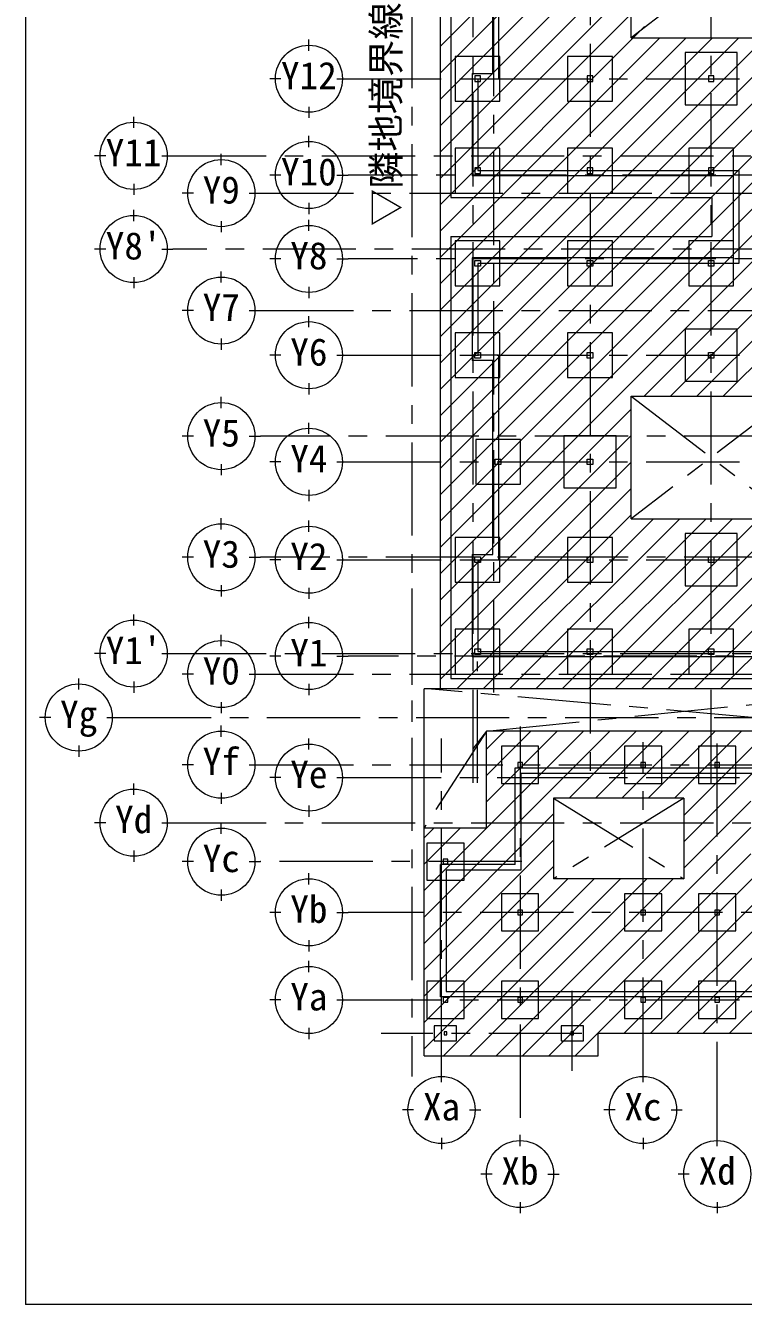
# Model space of a CAD drawing. Units: millimetres on the paper, enlarged 200 times, with parts at 1:1000. Extents: x -59400 to 184562, y -133173 to 46006.
# Drawn here: x 15604 to 23306, y 10393 to 24112 of the extents above; entities that cross this region are included whole.
import ezdxf
from ezdxf.enums import TextEntityAlignment as Align

# ---------------------------------------------------------------- set-up
doc = ezdxf.new("R2010")
doc.units = ezdxf.units.MM
doc.header["$LTSCALE"] = 200
doc.linetypes.add('CHAIN1', pattern=[8, 5, -1, 1, -1])
doc.linetypes.add('DASHED1', pattern=[1.8, 1.2, -0.6])
for name, color, linetype, lineweight in [('E-0', 4, 'CHAIN1', 5), ('E-1', 2, 'Continuous', 18), ('E-2', 7, 'Continuous', 9), ('E-3', 4, 'Continuous', 5), ('E-4', 3, 'Continuous', 13), ('E-5', 3, 'Continuous', 13), ('E-8', 2, 'Continuous', 18), ('E-B', 2, 'CHAIN1', 18)]:
    doc.layers.add(name, color=color, linetype=linetype, lineweight=lineweight)
doc.layers.add('E-D', color=7, linetype='Continuous')
doc.styles.add('ＭＳ ゴシック', font='')
doc.styles.get('ＭＳ ゴシック').set_extended_font_data('MS Gothic')

msp = doc.modelspace()

# ---------------------------------------------------------------- linework, layer by layer
at = {"layer": 'E-0', "color": 6, "linetype": 'Continuous', "lineweight": 20}
for p in [(15603.9, 31464.7), (40385.9, 10392.8)]:
    msp.add_line(p, (15603.9, 10392.8), dxfattribs=at)
at = {"layer": 'E-0'}
for p, q in [((20627.4, 16956), (20627.4, 29640.5)), ((20407.4, 15987.2), (20407.4, 28717.2)), ((17184.2, 22714.9), (38349.1, 22714.9)), ((37409.1, 22508.9), (19064.2, 22508.9)), ((18124.2, 22314.9), (36469.1, 22314.9)), ((38349.1, 21714.9), (17184.2, 21714.9)), ((37409.1, 21608.9), (19064.2, 21608.9)), ((18124.2, 21054.9), (36469.1, 21054.9)), ((17184.2, 17374.9), (38349.1, 17374.9)), ((24406.3, 17348.9), (19064.2, 17348.9)), ((18124.2, 17154.9), (36469.1, 17154.9)), ((20067.3, 12898.9), (20067.3, 16462.4)), ((21573.6, 13300.9), (19418, 13300.9))]:
    msp.add_line(p, q, dxfattribs=at)
at = {"layer": 'E-1', "color": 3, "lineweight": 13}
for p, q in [((20709.4, 16382.9), (20709.4, 15982.9)), ((22029.3, 16382.9), (22029.3, 15982.9)), ((22825.3, 16382.9), (22825.3, 15982.9)), ((20709.4, 15982.9), (21109.4, 15982.9)), ((22029.3, 15982.9), (22429.3, 15982.9)), ((22825.3, 15982.9), (23225.3, 15982.9)), ((19909.3, 15342.9), (19909.3, 14942.9)), ((19909.3, 14942.9), (20309.3, 14942.9)), ((20709.4, 14798.9), (20709.4, 14398.9)), ((22029.3, 14798.9), (22029.3, 14398.9)), ((22825.3, 14798.9), (22825.3, 14398.9)), ((20709.4, 14398.9), (21109.4, 14398.9)), ((22029.3, 14398.9), (22429.3, 14398.9)), ((22825.3, 14398.9), (23225.3, 14398.9)), ((19909.3, 13858.9), (19909.3, 13458.9)), ((20709.4, 13858.9), (20709.4, 13458.9)), ((22029.3, 13858.9), (22029.3, 13458.9)), ((22825.3, 13858.9), (22825.3, 13458.9)), ((19909.3, 13458.9), (20309.3, 13458.9)), ((20709.4, 13458.9), (21109.4, 13458.9)), ((22029.3, 13458.9), (22429.3, 13458.9)), ((22825.3, 13458.9), (23225.3, 13458.9))]:
    msp.add_line(p, q, dxfattribs=at)
at = {"layer": 'E-1'}
for points in [[(20214.4, 23301.9), (20694.4, 23301.9), (20694.4, 23781.9), (20214.4, 23781.9)], [(21420.3, 23301.9), (21900.3, 23301.9), (21900.3, 23781.9), (21420.3, 23781.9)], [(22680.4, 23261.9), (23240.4, 23261.9), (23240.4, 23821.9), (22680.4, 23821.9)], [(20214.4, 22315.9), (20694.4, 22315.9), (20694.4, 22795.9), (20214.4, 22795.9)], [(21420.3, 22315.9), (21900.3, 22315.9), (21900.3, 22795.9), (21420.3, 22795.9)], [(22720.4, 22315.9), (23200.4, 22315.9), (23200.4, 22795.9), (22720.4, 22795.9)], [(20214.4, 21321.9), (20694.4, 21321.9), (20694.4, 21801.9), (20214.4, 21801.9)], [(21420.3, 21321.9), (21900.3, 21321.9), (21900.3, 21801.9), (21420.3, 21801.9)], [(22720.4, 21321.9), (23200.4, 21321.9), (23200.4, 21801.9), (22720.4, 21801.9)], [(22680.4, 20295.9), (23240.4, 20295.9), (23240.4, 20855.9), (22680.4, 20855.9)], [(20214.4, 20335.9), (20694.4, 20335.9), (20694.4, 20815.9), (20214.4, 20815.9)], [(21420.3, 20335.9), (21900.3, 20335.9), (21900.3, 20815.9), (21420.3, 20815.9)], [(20434.4, 19191.9), (20914.4, 19191.9), (20914.4, 19671.9), (20434.4, 19671.9)], [(21380.4, 19151.9), (21940.4, 19151.9), (21940.4, 19711.9), (21380.4, 19711.9)], [(22680.4, 18101.9), (23240.4, 18101.9), (23240.4, 18661.9), (22680.4, 18661.9)], [(20214.4, 18141.9), (20694.4, 18141.9), (20694.4, 18621.9), (20214.4, 18621.9)], [(21420.4, 18141.9), (21900.4, 18141.9), (21900.4, 18621.9), (21420.4, 18621.9)], [(20214.4, 17155.9), (20694.4, 17155.9), (20694.4, 17635.9), (20214.4, 17635.9)], [(21420.3, 17155.9), (21900.3, 17155.9), (21900.3, 17635.9), (21420.3, 17635.9)], [(22720.4, 17155.9), (23200.4, 17155.9), (23200.4, 17635.9), (22720.4, 17635.9)]]:
    msp.add_lwpolyline(points, close=True, dxfattribs=at)
at = {"layer": 'E-1', "color": 3, "lineweight": 13}
for points in [[(21109.4, 15982.9), (21109.4, 16382.9), (20709.4, 16382.9)], [(22429.3, 15982.9), (22429.3, 16382.9), (22029.3, 16382.9)], [(23225.3, 15982.9), (23225.3, 16382.9), (22825.3, 16382.9)], [(20309.3, 14942.9), (20309.3, 15342.9), (19909.3, 15342.9)], [(21109.4, 14398.9), (21109.4, 14798.9), (20709.4, 14798.9)], [(22429.3, 14398.9), (22429.3, 14798.9), (22029.3, 14798.9)], [(23225.3, 14398.9), (23225.3, 14798.9), (22825.3, 14798.9)], [(20309.3, 13458.9), (20309.3, 13858.9), (19909.3, 13858.9)], [(21109.4, 13458.9), (21109.4, 13858.9), (20709.4, 13858.9)], [(22429.3, 13458.9), (22429.3, 13858.9), (22029.3, 13858.9)], [(23225.3, 13458.9), (23225.3, 13858.9), (22825.3, 13858.9)]]:
    msp.add_lwpolyline(points, dxfattribs=at)
for points in [[(19989.3, 13220.9), (20229.3, 13220.9), (20229.3, 13380.9), (19989.3, 13380.9)], [(21349.3, 13220.9), (21589.3, 13220.9), (21589.3, 13380.9), (21349.3, 13380.9)]]:
    msp.add_lwpolyline(points, close=True, dxfattribs=at)
at = {"layer": 'E-2'}
for p, q in [((20397.4, 23598.9), (20397.4, 22498.9)), ((23197.3, 22498.9), (20397.4, 22498.9)), ((23197.3, 22498.9), (23197.3, 21618.9)), ((20167.4, 21848.9), (22967.3, 21848.9)), ((23197.3, 21618.9), (20397.4, 21618.9)), ((20397.4, 21618.9), (20397.4, 20518.9)), ((20397.4, 18438.9), (20397.4, 17338.9)), ((23797.3, 17338.9), (20397.4, 17338.9)), ((20857.4, 15110.9), (20857.4, 16150.9)), ((20857.4, 16150.9), (24297.4, 16150.9)), ((20917.4, 16090.9), (24357.4, 16090.9)), ((20857.4, 15110.9), (20057.3, 15110.9)), ((20057.3, 13690.9), (20057.3, 15110.9))]:
    msp.add_line(p, q, dxfattribs=at)
for points in [[(20167.4, 27008.9), (20167.4, 22268.9), (22967.3, 22268.9), (22967.3, 21848.9)], [(20397.4, 23598.9), (20617.3, 23598.9), (20617.3, 25678.9)], [(20677.3, 25738.9), (20677.3, 23538.9), (20457.4, 23538.9), (20457.4, 22558.9), (23257.3, 22558.9), (23257.3, 21558.9), (20457.4, 21558.9), (20457.4, 20578.9), (20677.3, 20578.9), (20677.3, 18378.9), (20457.4, 18378.9), (20457.4, 17398.9), (23857.3, 17398.9), (23857.3, 17098.9)], [(20167.4, 21848.9), (20167.4, 17108.9), (23797.3, 17108.9)], [(20397.4, 18438.9), (20617.3, 18438.9), (20617.3, 20518.9), (20397.4, 20518.9)], [(20917.4, 16090.9), (20917.4, 15050.9), (20117.3, 15050.9), (20117.3, 13750.9), (24137.4, 13750.9), (24137.4, 13550.9), (25317.3, 13550.9)], [(24077.4, 13490.9), (24077.4, 13690.9), (20057.3, 13690.9)]]:
    msp.add_lwpolyline(points, dxfattribs=at)
at = {"layer": 'E-3', "linetype": 'CHAIN1'}
for p, q in [((21660.4, 28717.2), (21660.4, 15987.2)), ((22960.4, 15987.2), (22960.4, 28717.2)), ((19064.2, 23541.9), (37409.1, 23541.9)), ((19064.2, 20575.9), (37409.1, 20575.9)), ((36469.1, 19707.9), (18124.2, 19707.9)), ((19064.2, 19431.9), (37409.1, 19431.9)), ((36469.1, 18407.9), (18124.2, 18407.9)), ((19064.2, 18381.9), (25141.9, 18381.9)), ((20454.4, 15987.2), (20454.4, 17288.9)), ((16594.3, 16688.9), (27881.5, 16688.9)), ((20909.3, 16594.3), (20909.3, 12211.2)), ((22229.3, 12898.9), (22229.3, 16423.7)), ((23025.3, 12211.2), (23025.3, 16423.7)), ((18124.2, 16182.9), (25260.5, 16182.9)), ((19064.2, 16044.9), (27881.5, 16044.9)), ((17184.2, 15560.9), (27881.5, 15560.9)), ((20928.7, 15142.9), (18124.2, 15142.9)), ((27881.5, 14598.9), (19064.2, 14598.9)), ((21469.3, 12898.9), (21469.3, 13757.6)), ((19064.2, 13658.9), (27881.5, 13658.9))]:
    msp.add_line(p, q, dxfattribs=at)
at = {"layer": 'E-3', "color": 2, "lineweight": 18}
for p, q in [((20054.4, 16995.9), (20054.4, 27121.9)), ((22100.3, 23981.9), (22100.3, 25295.9)), ((22100.3, 23981.9), (23820.4, 23981.9)), ((22100.3, 18821.9), (22100.3, 20135.9)), ((22100.3, 20135.9), (23820.4, 20135.9)), ((22100.3, 18821.9), (23820.4, 18821.9)), ((19879.3, 15502.9), (19879.3, 16995.9)), ((20054.4, 16995.9), (19879.3, 16995.9)), ((25070.4, 16995.9), (20054.4, 16995.9)), ((20549.4, 15502.9), (20549.4, 16542.9)), ((25071.4, 16542.9), (20549.4, 16542.9)), ((22665.4, 15822.9), (21269.4, 15822.9)), ((21269.4, 15822.9), (21269.4, 14958.9)), ((22665.4, 15822.9), (22665.4, 14958.9)), ((19879.3, 13060.9), (19879.3, 15502.9)), ((20549.4, 15502.9), (19879.3, 15502.9)), ((22665.4, 14958.9), (21269.4, 14958.9)), ((25385.3, 13298.9), (21749.3, 13298.9)), ((21749.3, 13060.9), (21749.3, 13298.9)), ((19879.3, 13060.9), (21749.3, 13060.9))]:
    msp.add_line(p, q, dxfattribs=at)
at = {"layer": 'E-3', "color": 2, "linetype": 'DASHED1', "lineweight": 18}
for p in [(20549.4, 16295.3), (25070.4, 16542.9)]:
    msp.add_line(p, (20549.4, 16542.9), dxfattribs=at)
at = {"layer": 'E-4', "color": 7, "linetype": 'CHAIN1', "lineweight": 9}
for p, q in [((23820.4, 25295.9), (22100.3, 23981.9)), ((22100.3, 20135.9), (23820.4, 18821.9)), ((23820.4, 20135.9), (22100.3, 18821.9)), ((25070.4, 16542.9), (19919.4, 16995.9)), ((20549.4, 16542.9), (25070.4, 16995.9)), ((20549.4, 16542.9), (19879.3, 15502.9)), ((21269.4, 15822.9), (22665.4, 14958.9)), ((22665.4, 15822.9), (21269.4, 14958.9))]:
    msp.add_line(p, q, dxfattribs=at)
at = {"layer": 'E-4', "color": 7, "linetype": 'DASHED1', "lineweight": 9}
msp.add_line((20549.4, 16542.9), (20358.9, 16295.3), dxfattribs=at)
at = {"layer": 'E-4'}
for points in [[(20424.4, 23511.9), (20484.4, 23511.9), (20484.4, 23571.9), (20424.4, 23571.9)], [(21630.4, 23511.9), (21690.4, 23511.9), (21690.4, 23571.9), (21630.4, 23571.9)], [(22930.4, 23511.9), (22990.4, 23511.9), (22990.4, 23571.9), (22930.4, 23571.9)], [(20424.4, 22525.9), (20484.4, 22525.9), (20484.4, 22585.9), (20424.4, 22585.9)], [(21630.4, 22525.9), (21690.4, 22525.9), (21690.4, 22585.9), (21630.4, 22585.9)], [(22930.4, 22525.9), (22990.4, 22525.9), (22990.4, 22585.9), (22930.4, 22585.9)], [(20424.4, 21591.9), (20484.4, 21591.9), (20484.4, 21531.9), (20424.4, 21531.9)], [(21630.4, 21591.9), (21690.4, 21591.9), (21690.4, 21531.9), (21630.4, 21531.9)], [(22930.4, 21591.9), (22990.4, 21591.9), (22990.4, 21531.9), (22930.4, 21531.9)], [(20424.4, 20605.9), (20484.4, 20605.9), (20484.4, 20545.9), (20424.4, 20545.9)], [(21630.4, 20605.9), (21690.4, 20605.9), (21690.4, 20545.9), (21630.4, 20545.9)], [(22930.4, 20605.9), (22990.4, 20605.9), (22990.4, 20545.9), (22930.4, 20545.9)], [(20644.4, 19461.9), (20704.4, 19461.9), (20704.4, 19401.9), (20644.4, 19401.9)], [(21630.4, 19461.9), (21690.4, 19461.9), (21690.4, 19401.9), (21630.4, 19401.9)], [(20424.4, 18411.9), (20484.4, 18411.9), (20484.4, 18351.9), (20424.4, 18351.9)], [(21630.4, 18411.9), (21690.4, 18411.9), (21690.4, 18351.9), (21630.4, 18351.9)], [(22930.4, 18411.9), (22990.4, 18411.9), (22990.4, 18351.9), (22930.4, 18351.9)], [(20424.4, 17425.9), (20484.4, 17425.9), (20484.4, 17365.9), (20424.4, 17365.9)], [(21630.4, 17425.9), (21690.4, 17425.9), (21690.4, 17365.9), (21630.4, 17365.9)], [(22930.4, 17425.9), (22990.4, 17425.9), (22990.4, 17365.9), (22930.4, 17365.9)]]:
    msp.add_lwpolyline(points, close=True, dxfattribs=at)
at = {"layer": 'E-5'}
for points in [[(20884.3, 16157.9), (20934.3, 16157.9), (20934.3, 16207.9), (20884.3, 16207.9)], [(22204.3, 16157.9), (22254.3, 16157.9), (22254.3, 16207.9), (22204.3, 16207.9)], [(23000.3, 16157.9), (23050.3, 16157.9), (23050.3, 16207.9), (23000.3, 16207.9)], [(20084.3, 15117.9), (20134.3, 15117.9), (20134.3, 15167.9), (20084.3, 15167.9)], [(20884.3, 14573.9), (20934.3, 14573.9), (20934.3, 14623.9), (20884.3, 14623.9)], [(22204.3, 14573.9), (22254.3, 14573.9), (22254.3, 14623.9), (22204.3, 14623.9)], [(23000.3, 14573.9), (23050.3, 14573.9), (23050.3, 14623.9), (23000.3, 14623.9)], [(20084.3, 13633.9), (20134.3, 13633.9), (20134.3, 13683.9), (20084.3, 13683.9)], [(20884.3, 13633.9), (20934.3, 13633.9), (20934.3, 13683.9), (20884.3, 13683.9)], [(22204.3, 13633.9), (22254.3, 13633.9), (22254.3, 13683.9), (22204.3, 13683.9)], [(23000.3, 13633.9), (23050.3, 13633.9), (23050.3, 13683.9), (23000.3, 13683.9)], [(20094.3, 13285.9), (20124.3, 13285.9), (20124.3, 13315.9), (20094.3, 13315.9)], [(21454.3, 13285.9), (21484.3, 13285.9), (21484.3, 13315.9), (21454.3, 13315.9)]]:
    msp.add_lwpolyline(points, close=True, dxfattribs=at)
at = {"layer": 'E-8', "color": 4, "lineweight": 5}
for p, q in [((20054.4, 23323.9), (25132.3, 28401.9)), ((20054.4, 23606.7), (24849.5, 28401.9)), ((20054.4, 23889.6), (24566.6, 28401.9)), ((20054.4, 20212.6), (26803.6, 26961.9)), ((20054.4, 19929.8), (27086.4, 26961.9)), ((20054.4, 19646.9), (27369.3, 26961.9)), ((20054.4, 23041.1), (22100.3, 25087.1)), ((20054.4, 22758.2), (22100.3, 24804.2)), ((20054.4, 22475.4), (22100.3, 24521.4)), ((20054.4, 22192.5), (22100.3, 24238.5)), ((20054.4, 21909.7), (22246.5, 24101.9)), ((20054.4, 19364.1), (24680.4, 23990.1)), ((20054.4, 20495.5), (23540.7, 23981.9)), ((20054.4, 21626.8), (22409.4, 23981.9)), ((20054.4, 20778.3), (23257.9, 23981.9)), ((20054.4, 21061.2), (22975.1, 23981.9)), ((20054.4, 21344), (22692.2, 23981.9)), ((20054.4, 19081.3), (24680.4, 23707.3)), ((20054.4, 18798.4), (24680.4, 23424.4)), ((20054.4, 18515.6), (24680.4, 23141.6)), ((20054.4, 18232.7), (24909.5, 23087.9)), ((22240.3, 20135.9), (25192.3, 23087.9)), ((22523.2, 20135.9), (24680.4, 22293)), ((22806, 20135.9), (24680.4, 22010.2)), ((23088.9, 20135.9), (24680.4, 21727.4)), ((22494.4, 16995.9), (27100.3, 21601.8)), ((22777.3, 16995.9), (27229.3, 21447.9)), ((23060.1, 16995.9), (27512.1, 21447.9)), ((22211.6, 16995.9), (26297.6, 21081.9)), ((20054.4, 17949.9), (22100.3, 19995.9)), ((20054.4, 17667), (22100.3, 19713)), ((20054.4, 17384.2), (22100.3, 19430.2)), ((20054.4, 17101.4), (22100.3, 19147.4)), ((20231.7, 16995.9), (22100.3, 18864.5)), ((20514.5, 16995.9), (22340.5, 18821.9)), ((20797.4, 16995.9), (22623.4, 18821.9)), ((21080.2, 16995.9), (22906.2, 18821.9)), ((21363.1, 16995.9), (23189.1, 18821.9)), ((21645.9, 16995.9), (23471.9, 18821.9)), ((21928.8, 16995.9), (23754.8, 18821.9)), ((19879.3, 14548.8), (21873.4, 16542.9)), ((19879.3, 14831.7), (21590.6, 16542.9)), ((20549.4, 16350.2), (20742, 16542.9)), ((20549.4, 15784.5), (21307.7, 16542.9)), ((20549.4, 16067.3), (21024.9, 16542.9)), ((21436.3, 15822.9), (22156.3, 16542.9)), ((21719.1, 15822.9), (22439.1, 16542.9)), ((22001.9, 15822.9), (22721.9, 16542.9)), ((22284.8, 15822.9), (23004.8, 16542.9)), ((22567.6, 15822.9), (23287.6, 16542.9)), ((22665.4, 15354.9), (23853.3, 16542.9)), ((22665.4, 15637.8), (23570.5, 16542.9)), ((23154.9, 13298.9), (26260.9, 16404.9)), ((22665.4, 15072.1), (23385.4, 15792.1)), ((19879.3, 14266), (21269.4, 15656)), ((20937, 13060.9), (23385.4, 15509.2)), ((19879.3, 15397.3), (19984.9, 15502.9)), ((19879.3, 15114.5), (20267.7, 15502.9)), ((19879.3, 13983.1), (21269.4, 15373.1)), ((21219.8, 13060.9), (23385.4, 15226.4)), ((19879.3, 13700.3), (21269.4, 15090.3)), ((19879.3, 13417.4), (21420.8, 14958.9)), ((19879.3, 13134.6), (21703.6, 14958.9)), ((20088.5, 13060.9), (21986.5, 14958.9)), ((20371.3, 13060.9), (22269.3, 14958.9)), ((20654.2, 13060.9), (22552.2, 14958.9)), ((21502.7, 13060.9), (23400.7, 14958.9)), ((22023.5, 13298.9), (23683.5, 14958.9)), ((22306.4, 13298.9), (23966.4, 14958.9)), ((22589.2, 13298.9), (24249.2, 14958.9)), ((22872.1, 13298.9), (24532.1, 14958.9))]:
    msp.add_line(p, q, dxfattribs=at)
at = {"layer": 'E-8'}
for p, q in [((18644.2, 23841.9), (18644.2, 23961.9)), ((18344.2, 23541.9), (18224.2, 23541.9)), ((18944.2, 23541.9), (19064.2, 23541.9)), ((18644.2, 23241.9), (18644.2, 23121.9)), ((16764.2, 23014.9), (16764.2, 23134.9)), ((18644.2, 22808.9), (18644.2, 22928.9)), ((16464.2, 22714.9), (16344.2, 22714.9)), ((17064.2, 22714.9), (17184.2, 22714.9)), ((17704.2, 22614.9), (17704.2, 22734.9)), ((18344.2, 22508.9), (18224.2, 22508.9)), ((18944.2, 22508.9), (19064.2, 22508.9)), ((16764.2, 22414.9), (16764.2, 22294.9)), ((17404.2, 22314.9), (17284.2, 22314.9)), ((18004.2, 22314.9), (18124.2, 22314.9)), ((16764.2, 22014.9), (16764.2, 22134.9)), ((18644.2, 22208.9), (18644.2, 22088.9)), ((17704.2, 22014.9), (17704.2, 21894.9)), ((18644.2, 21908.9), (18644.2, 22028.9)), ((16464.2, 21714.9), (16344.2, 21714.9)), ((17064.2, 21714.9), (17184.2, 21714.9)), ((18344.2, 21608.9), (18224.2, 21608.9)), ((18944.2, 21608.9), (19064.2, 21608.9)), ((16764.2, 21414.9), (16764.2, 21294.9)), ((17704.2, 21354.9), (17704.2, 21474.9)), ((18644.2, 21308.9), (18644.2, 21188.9)), ((17404.2, 21054.9), (17284.2, 21054.9)), ((18004.2, 21054.9), (18124.2, 21054.9)), ((18644.2, 20875.9), (18644.2, 20995.9)), ((17704.2, 20754.9), (17704.2, 20634.9)), ((18344.2, 20575.9), (18224.2, 20575.9)), ((18944.2, 20575.9), (19064.2, 20575.9)), ((18644.2, 20275.9), (18644.2, 20155.9)), ((17704.2, 20007.9), (17704.2, 20127.9)), ((18644.2, 19731.9), (18644.2, 19851.9)), ((17404.2, 19707.9), (17284.2, 19707.9)), ((18004.2, 19707.9), (18124.2, 19707.9)), ((17704.2, 19407.9), (17704.2, 19287.9)), ((18344.2, 19431.9), (18224.2, 19431.9)), ((18944.2, 19431.9), (19064.2, 19431.9)), ((18644.2, 19131.9), (18644.2, 19011.9)), ((17704.2, 18707.9), (17704.2, 18827.9)), ((18644.2, 18681.9), (18644.2, 18801.9)), ((17404.2, 18407.9), (17284.2, 18407.9)), ((18004.2, 18407.9), (18124.2, 18407.9)), ((18344.2, 18381.9), (18224.2, 18381.9)), ((18944.2, 18381.9), (19064.2, 18381.9)), ((17704.2, 18107.9), (17704.2, 17987.9)), ((18644.2, 18081.9), (18644.2, 17961.9)), ((16764.2, 17674.9), (16764.2, 17794.9)), ((18644.2, 17648.9), (18644.2, 17768.9)), ((17704.2, 17454.9), (17704.2, 17574.9)), ((16464.2, 17374.9), (16344.2, 17374.9)), ((17064.2, 17374.9), (17184.2, 17374.9)), ((18344.2, 17348.9), (18224.2, 17348.9)), ((18944.2, 17348.9), (19064.2, 17348.9)), ((17404.2, 17154.9), (17284.2, 17154.9)), ((18004.2, 17154.9), (18124.2, 17154.9)), ((16174.4, 16988.9), (16174.4, 17108.9)), ((16764.2, 17074.9), (16764.2, 16954.9)), ((18644.2, 17048.9), (18644.2, 16928.9)), ((17704.2, 16854.9), (17704.2, 16734.9)), ((15874.4, 16688.9), (15754.4, 16688.9)), ((16474.4, 16688.9), (16594.3, 16688.9)), ((17704.2, 16482.9), (17704.2, 16602.9)), ((18644.2, 16344.9), (18644.2, 16464.9)), ((16174.4, 16388.9), (16174.4, 16268.9)), ((17404.2, 16182.9), (17284.2, 16182.9)), ((18004.2, 16182.9), (18124.2, 16182.9)), ((16764.2, 15860.9), (16764.2, 15980.9)), ((18344.2, 16044.9), (18224.2, 16044.9)), ((18944.2, 16044.9), (19064.2, 16044.9)), ((17704.2, 15882.9), (17704.2, 15762.9)), ((18644.2, 15744.9), (18644.2, 15624.9)), ((16464.2, 15560.9), (16344.2, 15560.9)), ((17064.2, 15560.9), (17184.2, 15560.9)), ((17704.2, 15442.9), (17704.2, 15562.9)), ((16764.2, 15260.9), (16764.2, 15140.9)), ((17404.2, 15142.9), (17284.2, 15142.9)), ((18004.2, 15142.9), (18124.2, 15142.9)), ((18644.2, 14898.9), (18644.2, 15018.9)), ((17704.2, 14842.9), (17704.2, 14722.9)), ((18344.2, 14598.9), (18224.2, 14598.9)), ((18944.2, 14598.9), (19064.2, 14598.9)), ((18644.2, 14298.9), (18644.2, 14178.9)), ((18644.2, 13958.9), (18644.2, 14078.9)), ((18344.2, 13658.9), (18224.2, 13658.9)), ((18944.2, 13658.9), (19064.2, 13658.9)), ((18644.2, 13358.9), (18644.2, 13238.9)), ((20067.3, 12778.9), (20067.3, 12898.9)), ((22229.3, 12778.9), (22229.3, 12898.9)), ((19767.4, 12478.9), (19647.4, 12478.9)), ((20367.4, 12478.9), (20487.3, 12478.9)), ((21929.4, 12478.9), (21809.3, 12478.9)), ((22529.4, 12478.9), (22649.3, 12478.9)), ((20909.3, 12091.2), (20909.3, 12211.2)), ((23025.3, 12091.2), (23025.3, 12211.2)), ((20067.3, 12178.9), (20067.3, 12058.9)), ((22229.3, 12178.9), (22229.3, 12058.9)), ((20609.4, 11791.2), (20489.3, 11791.2)), ((21209.4, 11791.2), (21329.3, 11791.2)), ((22725.4, 11791.2), (22605.3, 11791.2)), ((20909.3, 11491.2), (20909.3, 11371.2)), ((23025.3, 11491.2), (23025.3, 11371.2))]:
    msp.add_line(p, q, dxfattribs=at)
for centre in [(18644.2, 23541.9), (16764.2, 22714.9), (18644.2, 22508.9), (17704.2, 22314.9), (16764.2, 21714.9), (18644.2, 21608.9), (17704.2, 21054.9), (18644.2, 20575.9), (17704.2, 19707.9), (18644.2, 19431.9), (17704.2, 18407.9), (18644.2, 18381.9), (16764.2, 17374.9), (18644.2, 17348.9), (17704.2, 17154.9), (16174.4, 16688.9), (17704.2, 16182.9), (18644.2, 16044.9), (16764.2, 15560.9), (17704.2, 15142.9), (18644.2, 14598.9), (18644.2, 13658.9), (20067.3, 12478.9), (22229.3, 12478.9), (20909.3, 11791.2), (23025.3, 11791.2)]:
    msp.add_circle(centre, 360, dxfattribs=at)
at = {"layer": 'E-B'}
for p, q in [((19747.4, 29241.2), (19747.4, 15574.2)), ((19747.3, 18072.3), (19747.3, 12836.7))]:
    msp.add_line(p, q, dxfattribs=at)

# ---------------------------------------------------------------- texts
at = {"layer": 'E-8', "color": 7, "style": 'ＭＳ ゴシック'}
for s, p in [('Y12', (18344.2, 23341.9)), ('Y11', (16464.2, 22514.9)), ('Y10', (18344.2, 22308.9)), ('Y9', (17504.2, 22114.9)), ("Y8'", (16464.2, 21514.9)), ('Y8', (18444.2, 21408.9)), ('Y7', (17504.2, 20854.9)), ('Y6', (18444.2, 20375.9)), ('Y5', (17504.2, 19507.9)), ('Y4', (18444.2, 19231.9)), ('Y3', (17504.2, 18207.9)), ('Y2', (18444.2, 18181.9)), ("Y1'", (16464.2, 17174.9)), ('Y1', (18444.2, 17148.9)), ('Y0', (17504.2, 16954.9)), ('Yg', (15974.4, 16488.9)), ('Yf', (17504.2, 15982.9)), ('Ye', (18444.2, 15844.9)), ('Yd', (16564.2, 15360.9)), ('Yc', (17504.2, 14942.9)), ('Yb', (18444.2, 14398.9)), ('Ya', (18444.2, 13458.9)), ('Xa', (19867.4, 12278.9)), ('Xc', (22029.3, 12278.9)), ('Xb', (20709.3, 11591.2)), ('Xd', (22825.3, 11591.2))]:
    msp.add_text(s, height=293.3, dxfattribs=at).set_placement(p, align=Align.BOTTOM_LEFT)
at = {"layer": 'E-D', "style": 'ＭＳ ゴシック'}
msp.add_text('▽隣地境界線', height=293.3, rotation=90, dxfattribs=at).set_placement((19705.4, 21960.7), align=Align.BOTTOM_LEFT)

doc.saveas('drawing.dxf')
